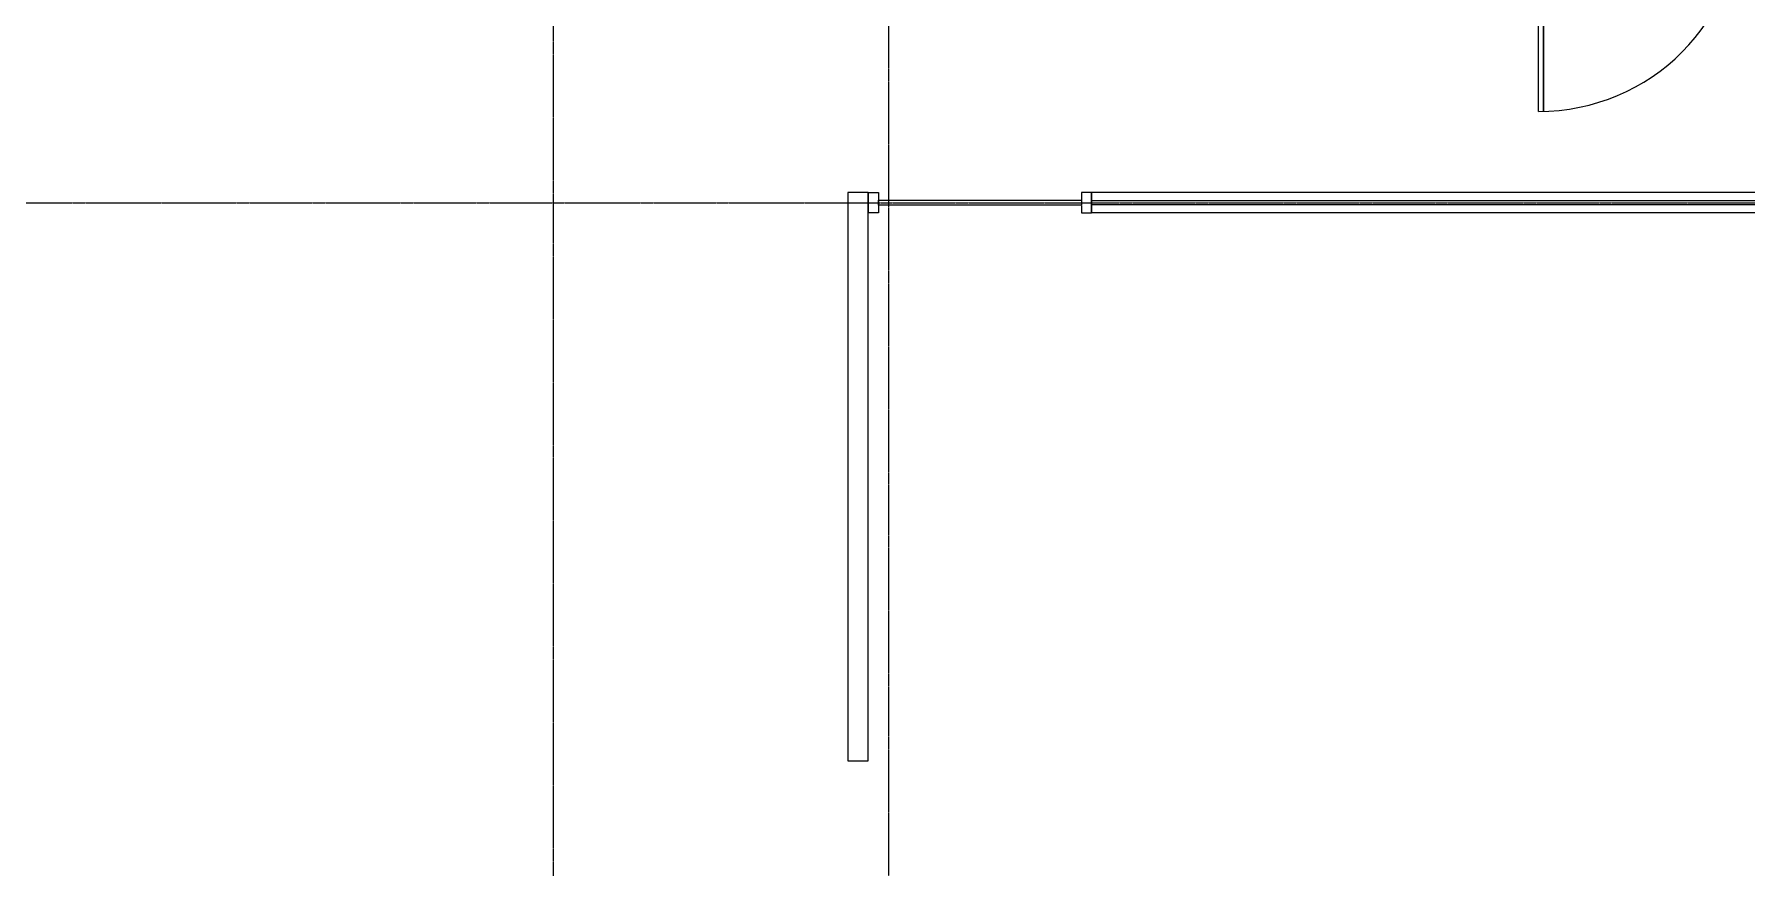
# Model space of a CAD drawing. Header units: millimetres. Extents: x 0 to 199210, y 0 to 94205.
# Drawn here: x 13647 to 22078, y 15732 to 19839 of the extents above; entities that cross this region are included whole.
import ezdxf

# ---------------------------------------------------------------- set-up
doc = ezdxf.new("R2010")
doc.units = ezdxf.units.MM
doc.linetypes.add('CEN', pattern=[62, 60, -1, 0, -1])
for name, color, linetype in [('2. WAL', 2, 'Continuous'), ('CEN', 1, 'CEN'), ('WID', 4, 'Continuous')]:
    doc.layers.add(name, color=color, linetype=linetype)

msp = doc.modelspace()

# ---------------------------------------------------------------- linework, layer by layer
at = {"layer": '2. WAL'}
msp.add_lwpolyline([(17752.7, 16258.9), (17752.7, 19058.9), (17652.7, 19058.9), (17652.7, 16258.9)], close=True, dxfattribs=at)
at = {"layer": 'CEN'}
for p, q in [((17852.7, 39166.8), (17852.7, 5395.3)), ((16202.7, 5395.3), (16202.7, 32958.9)), ((4709.6, 19008.9), (53578.6, 19008.9))]:
    msp.add_line(p, q, dxfattribs=at)
at = {"layer": 'WID'}
for p, q in [((21052.7, 19458.9), (21052.7, 21458.9)), ((21077.7, 21458.5), (21077.7, 19459.2)), ((21077.7, 19459.2), (21077.7, 20458.9)), ((18852.7, 19058.9), (18852.7, 18958.9))]:
    msp.add_line(p, q, dxfattribs=at)
at = {"layer": 'WID', "color": 4}
for p, q in [((36702.7, 19058.9), (18852.7, 19058.9)), ((36652.7, 19018.9), (18852.7, 19018.9)), ((36652.7, 18998.9), (18852.7, 18998.9)), ((36702.7, 18958.9), (18852.7, 18958.9))]:
    msp.add_line(p, q, dxfattribs=at)
at = {"layer": 'WID'}
msp.add_lwpolyline([(17752.7, 19058.9), (17752.7, 18958.9), (17752.7, 19058.9), (17802.7, 19058.9), (17802.7, 18958.9), (17752.7, 18958.9)], dxfattribs=at)
at = {"layer": 'WID', "color": 4}
msp.add_lwpolyline([(18802.7, 18993.9), (18802.7, 18958.9), (18852.7, 18958.9), (18852.7, 19058.9), (18802.7, 19058.9), (18802.7, 19023.9)], dxfattribs=at)
at = {"layer": 'WID'}
msp.add_lwpolyline([(17802.7, 18996.4), (17802.7, 19021.4), (18802.7, 19021.4), (18802.7, 18996.4)], close=True, dxfattribs=at)
msp.add_arc((21052.7, 20458.9), 1000, 270, 90, dxfattribs=at)

doc.saveas('drawing.dxf')
